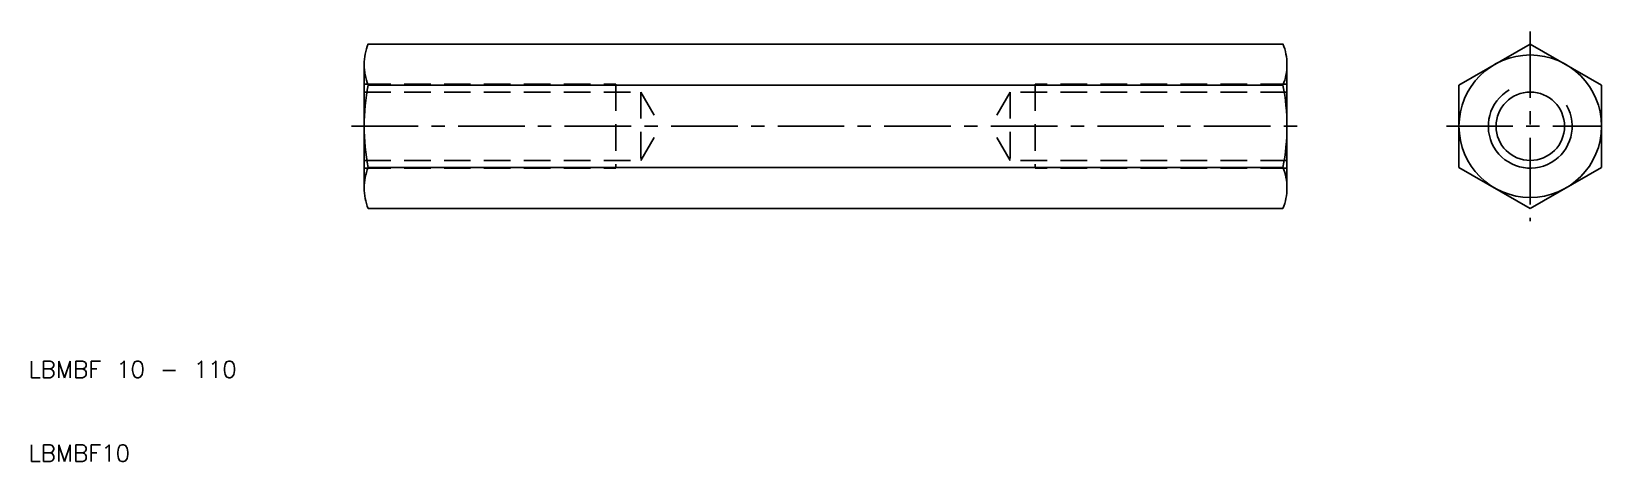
# Model space of a CAD drawing. Extents: x 10 to 198, y 10 to 61.
import ezdxf

# ---------------------------------------------------------------- set-up
doc = ezdxf.new("R2010")
doc.units = 0
doc.header["$LTSCALE"] = 0.25
doc.linetypes.add('CENTER', pattern=[50.8, 31.75, -6.35, 6.35, -6.35])
doc.linetypes.add('DASHED', pattern=[19.05, 12.7, -6.35])
doc.layers.get('0').update_dxf_attribs({"linetype": 'CONTINUOUS'})
doc.layers.add('CENTER', color=1, linetype='CENTER')
doc.styles.get("Standard").update_dxf_attribs({"font": 'txt.shx', "bigfont": 'extfont.shx'})

msp = doc.modelspace()

# ---------------------------------------------------------------- linework, layer by layer
for p, q in [((50.48, 59.81), (159.52, 59.81)), ((189, 59.81), (180.5, 54.91)), ((197.5, 54.91), (189, 59.81)), ((50, 50), (50, 57.36)), ((160, 57.36), (160, 42.64)), ((50.48, 54.91), (159.52, 54.91)), ((180.5, 54.91), (180.5, 45.09)), ((197.5, 45.09), (197.5, 54.91)), ((50, 45.92), (50, 50)), ((50, 42.64), (50, 45.92)), ((50.48, 45.09), (159.52, 45.09)), ((180.5, 45.09), (189, 40.19)), ((189, 40.19), (197.5, 45.09)), ((159.52, 40.19), (50.48, 40.19))]:
    msp.add_line(p, q)
at = {"color": 3, "linetype": 'DASHED'}
for p, q in [((50, 55), (80, 55)), ((80, 55), (80, 45)), ((160, 55), (130, 55)), ((130, 55), (130, 45)), ((50, 54.08), (83, 54.08)), ((83, 54.08), (83, 45.92)), ((83, 54.08), (85.36, 50)), ((127, 54.08), (124.64, 50)), ((160, 54.08), (127, 54.08)), ((127, 54.08), (127, 45.92)), ((83, 45.92), (85.36, 50)), ((127, 45.92), (124.64, 50)), ((50, 45.92), (83, 45.92)), ((50, 45), (80, 45)), ((160, 45.92), (127, 45.92)), ((160, 45), (130, 45))]:
    msp.add_line(p, q, dxfattribs=at)
for radius in [8.5, 4.08]:
    msp.add_circle((189, 50), radius)
for centre, radius, start, end in [((56.55, 57.36), 6.55, 158.0126, 180), ((153.45, 57.36), 6.55, 0, 21.9874), ((56.55, 57.36), 6.55, 180, 201.9874), ((153.45, 57.36), 6.55, 338.0126, 0), ((75.5, 50), 25.5, 168.9042, 191.0958), ((134.5, 50), 25.5, 348.9042, 11.0958), ((56.55, 42.64), 6.55, 158.0126, 180), ((153.45, 42.64), 6.55, 0, 21.9874), ((56.55, 42.64), 6.55, 180, 201.9874), ((153.45, 42.64), 6.55, 338.0126, 0)]:
    msp.add_arc(centre, radius, start, end)
at = {"color": 3}
msp.add_arc((189, 50), 5, 120, 30, dxfattribs=at)
at = {"layer": 'CENTER', "color": 1, "linetype": 'CENTER'}
for p, q in [((189, 61.31), (189, 38.69)), ((48.5, 50), (161.5, 50)), ((179, 50), (197.5, 50))]:
    msp.add_line(p, q, dxfattribs=at)

# ---------------------------------------------------------------- texts
for s, p in [('LBMBF 10 - 110', (10, 20)), ('LBMBF10', (10, 10))]:
    msp.add_text(s, height=2).set_placement(p)

doc.saveas('drawing.dxf')
